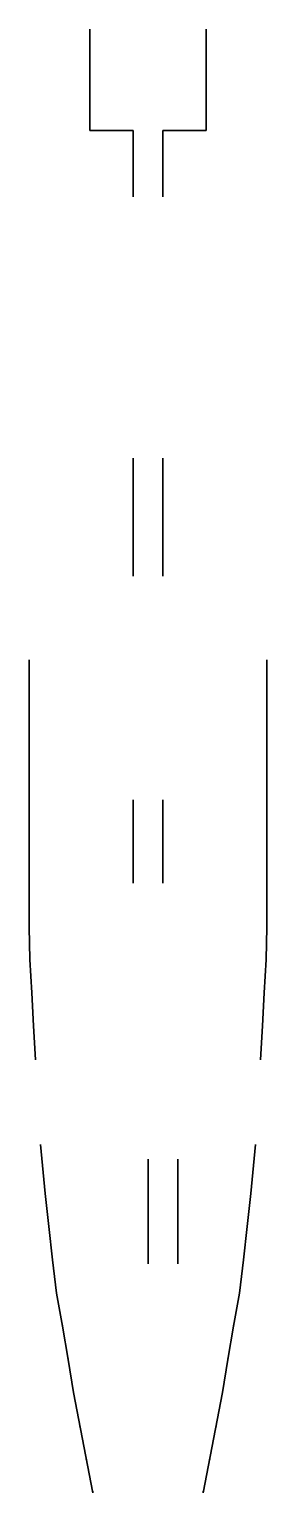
# Model space of a CAD drawing. Extents: x -3.6 to 3.6, y -24.3 to 19.9.
import ezdxf

# ---------------------------------------------------------------- set-up
doc = ezdxf.new("R2010")
doc.units = 0
doc.layers.add('RAILINGS', color=6, linetype='CONTINUOUS')

msp = doc.modelspace()

# ---------------------------------------------------------------- linework, layer by layer
at = {"layer": 'RAILINGS'}
for points in [[(-1.75, 19.85, 5.03), (-1.75, 19.85, 5.08), (-1.75, 16.8, 5.08), (-1.75, 16.8, 5.03)], [(-1.75, 16.8, 5.03), (-1.75, 16.8, 5.08), (-1.75, 19.85, 5.08), (-1.75, 19.85, 5.03)], [(-1.75, 19.85, 4.03), (-1.75, 19.8, 4.03), (-1.75, 19.8, 5.03), (-1.75, 19.85, 5.03)], [(-1.75, 19.85, 5.03), (-1.75, 19.8, 5.03), (-1.75, 19.8, 4.03), (-1.75, 19.85, 4.03)], [(1.75, 19.85, 5.03), (1.75, 19.8, 5.03), (1.75, 19.8, 4.03), (1.75, 19.85, 4.03)], [(1.75, 19.85, 4.03), (1.75, 19.8, 4.03), (1.75, 19.8, 5.03), (1.75, 19.85, 5.03)], [(1.75, 19.85, 5.03), (1.75, 19.85, 5.08), (1.75, 16.8, 5.08), (1.75, 16.8, 5.03)], [(1.75, 16.8, 5.03), (1.75, 16.8, 5.08), (1.75, 19.85, 5.08), (1.75, 19.85, 5.03)], [(-1.75, 18.85, 5.03), (-1.75, 18.8, 5.03), (-1.75, 18.8, 4.03), (-1.75, 18.85, 4.03)], [(-1.75, 18.85, 4.03), (-1.75, 18.8, 4.03), (-1.75, 18.8, 5.03), (-1.75, 18.85, 5.03)], [(1.75, 18.85, 4.03), (1.75, 18.8, 4.03), (1.75, 18.8, 5.03), (1.75, 18.85, 5.03)], [(1.75, 18.85, 5.03), (1.75, 18.8, 5.03), (1.75, 18.8, 4.03), (1.75, 18.85, 4.03)], [(-1.75, 17.85, 4.03), (-1.75, 17.8, 4.03), (-1.75, 17.8, 5.03), (-1.75, 17.85, 5.03)], [(-1.75, 17.85, 5.03), (-1.75, 17.8, 5.03), (-1.75, 17.8, 4.03), (-1.75, 17.85, 4.03)], [(1.75, 17.85, 5.03), (1.75, 17.8, 5.03), (1.75, 17.8, 4.03), (1.75, 17.85, 4.03)], [(1.75, 17.85, 4.03), (1.75, 17.8, 4.03), (1.75, 17.8, 5.03), (1.75, 17.85, 5.03)], [(-1.75, 16.85, 5.03), (-1.75, 16.8, 5.03), (-1.75, 16.8, 4.03), (-1.75, 16.85, 4.03)], [(-1.75, 16.85, 4.03), (-1.75, 16.8, 4.03), (-1.75, 16.8, 5.03), (-1.75, 16.85, 5.03)], [(-0.45, 16.8, 5.03), (-0.45, 16.8, 5.08), (-1.75, 16.8, 5.08), (-1.75, 16.8, 5.03)], [(-1.75, 16.8, 5.03), (-1.75, 16.8, 5.08), (-0.45, 16.8, 5.08), (-0.45, 16.8, 5.03)], [(-0.45, 16.8, 4.03), (-0.5, 16.8, 4.03), (-0.5, 16.8, 5.03), (-0.45, 16.8, 5.03)], [(-0.45, 16.8, 5.03), (-0.5, 16.8, 5.03), (-0.5, 16.8, 4.03), (-0.45, 16.8, 4.03)], [(-0.45, 16.8, 5.03), (-0.45, 16.8, 5.08), (-0.45, 16.23, 5.08), (-0.45, 16.23, 5.03)], [(-0.45, 16.23, 5.03), (-0.45, 16.23, 5.08), (-0.45, 16.8, 5.08), (-0.45, 16.8, 5.03)], [(0.45, 16.8, 5.03), (0.5, 16.8, 5.03), (0.5, 16.8, 4.03), (0.45, 16.8, 4.03)], [(0.45, 16.8, 4.03), (0.5, 16.8, 4.03), (0.5, 16.8, 5.03), (0.45, 16.8, 5.03)], [(0.45, 16.8, 5.03), (0.45, 16.8, 5.08), (1.75, 16.8, 5.08), (1.75, 16.8, 5.03)], [(1.75, 16.8, 5.03), (1.75, 16.8, 5.08), (0.45, 16.8, 5.08), (0.45, 16.8, 5.03)], [(0.45, 16.23, 5.03), (0.45, 16.23, 5.08), (0.45, 16.8, 5.08), (0.45, 16.8, 5.03)], [(0.45, 16.8, 5.03), (0.45, 16.8, 5.08), (0.45, 16.23, 5.08), (0.45, 16.23, 5.03)], [(1.75, 16.85, 5.03), (1.75, 16.8, 5.03), (1.75, 16.8, 4.03), (1.75, 16.85, 4.03)], [(1.75, 16.85, 4.03), (1.75, 16.8, 4.03), (1.75, 16.8, 5.03), (1.75, 16.85, 5.03)], [(-0.45, 16.28, 5.03), (-0.45, 16.23, 5.03), (-0.45, 16.23, 3.951), (-0.45, 16.28, 4.03)], [(-0.45, 16.28, 4.03), (-0.45, 16.23, 3.951), (-0.45, 16.23, 5.03), (-0.45, 16.28, 5.03)], [(-0.45, 16.23, 4.98), (-0.45, 16.23, 5.03), (-0.45, 14.85, 2.68), (-0.45, 14.85, 2.63)], [(-0.45, 14.85, 2.63), (-0.45, 14.85, 2.68), (-0.45, 16.23, 5.03), (-0.45, 16.23, 4.98)], [(0.45, 16.28, 4.03), (0.45, 16.23, 3.951), (0.45, 16.23, 5.03), (0.45, 16.28, 5.03)], [(0.45, 16.28, 5.03), (0.45, 16.23, 5.03), (0.45, 16.23, 3.951), (0.45, 16.28, 4.03)], [(0.45, 14.85, 2.63), (0.45, 14.85, 2.68), (0.45, 16.23, 5.03), (0.45, 16.23, 4.98)], [(0.45, 16.23, 4.98), (0.45, 16.23, 5.03), (0.45, 14.85, 2.68), (0.45, 14.85, 2.63)], [(-0.45, 15.51, 2.807), (-0.45, 15.46, 2.728), (-0.45, 15.46, 3.67), (-0.45, 15.51, 3.76)], [(-0.45, 15.51, 3.76), (-0.45, 15.46, 3.67), (-0.45, 15.46, 2.728), (-0.45, 15.51, 2.807)], [(0.45, 15.51, 3.76), (0.45, 15.46, 3.67), (0.45, 15.46, 2.728), (0.45, 15.51, 2.807)], [(0.45, 15.51, 2.807), (0.45, 15.46, 2.728), (0.45, 15.46, 3.67), (0.45, 15.51, 3.76)], [(-0.45, 14.85, 1.759), (-0.45, 14.8, 1.68), (-0.45, 14.8, 2.68), (-0.45, 14.85, 2.68)], [(-0.45, 14.85, 2.68), (-0.45, 14.8, 2.68), (-0.45, 14.8, 1.68), (-0.45, 14.85, 1.759)], [(0.45, 14.85, 2.68), (0.45, 14.8, 2.68), (0.45, 14.8, 1.68), (0.45, 14.85, 1.759)], [(0.45, 14.85, 1.759), (0.45, 14.8, 1.68), (0.45, 14.8, 2.68), (0.45, 14.85, 2.68)], [(-0.45, 6.87, 2.68), (-0.45, 6.92, 2.68), (-0.45, 6.92, 1.68), (-0.45, 6.87, 1.758)], [(-0.45, 6.87, 1.758), (-0.45, 6.92, 1.68), (-0.45, 6.92, 2.68), (-0.45, 6.87, 2.68)], [(-0.45, 5.43, 5.02), (-0.45, 5.43, 5.07), (-0.45, 6.87, 2.68), (-0.45, 6.87, 2.63)], [(-0.45, 6.87, 2.63), (-0.45, 6.87, 2.68), (-0.45, 5.43, 5.07), (-0.45, 5.43, 5.02)], [(0.45, 6.87, 1.758), (0.45, 6.92, 1.68), (0.45, 6.92, 2.68), (0.45, 6.87, 2.68)], [(0.45, 6.87, 2.68), (0.45, 6.92, 2.68), (0.45, 6.92, 1.68), (0.45, 6.87, 1.758)], [(0.45, 6.87, 2.63), (0.45, 6.87, 2.68), (0.45, 5.43, 5.07), (0.45, 5.43, 5.02)], [(0.45, 5.43, 5.02), (0.45, 5.43, 5.07), (0.45, 6.87, 2.68), (0.45, 6.87, 2.63)], [(-0.45, 6.21, 3.74), (-0.45, 6.26, 3.66), (-0.45, 6.26, 2.704), (-0.45, 6.21, 2.782)], [(-0.45, 6.21, 2.782), (-0.45, 6.26, 2.704), (-0.45, 6.26, 3.66), (-0.45, 6.21, 3.74)], [(0.45, 6.21, 2.782), (0.45, 6.26, 2.704), (0.45, 6.26, 3.66), (0.45, 6.21, 3.74)], [(0.45, 6.21, 3.74), (0.45, 6.26, 3.66), (0.45, 6.26, 2.704), (0.45, 6.21, 2.782)], [(-0.45, 5.38, 4.07), (-0.45, 5.43, 3.992), (-0.45, 5.43, 5.07), (-0.45, 5.38, 5.07)], [(-0.45, 5.38, 5.07), (-0.45, 5.43, 5.07), (-0.45, 5.43, 3.992), (-0.45, 5.38, 4.07)], [(-0.45, 3.37, 5.02), (-0.45, 3.37, 5.07), (-0.45, 5.38, 5.07), (-0.45, 5.38, 5.02)], [(-0.45, 5.38, 5.02), (-0.45, 5.38, 5.07), (-0.45, 3.37, 5.07), (-0.45, 3.37, 5.02)], [(0.45, 5.38, 5.07), (0.45, 5.43, 5.07), (0.45, 5.43, 3.992), (0.45, 5.38, 4.07)], [(0.45, 5.38, 4.07), (0.45, 5.43, 3.992), (0.45, 5.43, 5.07), (0.45, 5.38, 5.07)], [(0.45, 5.38, 5.02), (0.45, 5.38, 5.07), (0.45, 3.37, 5.07), (0.45, 3.37, 5.02)], [(0.45, 3.37, 5.02), (0.45, 3.37, 5.07), (0.45, 5.38, 5.07), (0.45, 5.38, 5.02)], [(-0.45, 4.15, 5.02), (-0.45, 4.2, 5.02), (-0.45, 4.2, 4.07), (-0.45, 4.15, 4.07)], [(-0.45, 4.15, 4.07), (-0.45, 4.2, 4.07), (-0.45, 4.2, 5.02), (-0.45, 4.15, 5.02)], [(0.45, 4.15, 4.07), (0.45, 4.2, 4.07), (0.45, 4.2, 5.02), (0.45, 4.15, 5.02)], [(0.45, 4.15, 5.02), (0.45, 4.2, 5.02), (0.45, 4.2, 4.07), (0.45, 4.15, 4.07)], [(-0.45, 3.37, 5.02), (-0.45, 3.42, 5.02), (-0.45, 3.42, 4.07), (-0.45, 3.37, 4.07)], [(-0.45, 3.37, 4.07), (-0.45, 3.42, 4.07), (-0.45, 3.42, 5.02), (-0.45, 3.37, 5.02)], [(0.45, 3.37, 4.07), (0.45, 3.42, 4.07), (0.45, 3.42, 5.02), (0.45, 3.37, 5.02)], [(0.45, 3.37, 5.02), (0.45, 3.42, 5.02), (0.45, 3.42, 4.07), (0.45, 3.37, 4.07)], [(-3.57, 0.84, 5.07), (-3.57, 0.84, 5.12), (-3.57, -7.21, 5.12), (-3.57, -7.21, 5.07)], [(-3.57, -7.21, 5.07), (-3.57, -7.21, 5.12), (-3.57, 0.84, 5.12), (-3.57, 0.84, 5.07)], [(-3.57, 0.84, 4.07), (-3.57, 0.79, 4.07), (-3.57, 0.79, 5.07), (-3.57, 0.84, 5.07)], [(-3.57, 0.84, 5.07), (-3.57, 0.79, 5.07), (-3.57, 0.79, 4.07), (-3.57, 0.84, 4.07)], [(3.57, 0.84, 5.07), (3.57, 0.79, 5.07), (3.57, 0.79, 4.07), (3.57, 0.84, 4.07)], [(3.57, 0.84, 4.07), (3.57, 0.79, 4.07), (3.57, 0.79, 5.07), (3.57, 0.84, 5.07)], [(3.57, 0.84, 5.07), (3.57, 0.84, 5.12), (3.57, -7.21, 5.12), (3.57, -7.21, 5.07)], [(3.57, -7.21, 5.07), (3.57, -7.21, 5.12), (3.57, 0.84, 5.12), (3.57, 0.84, 5.07)], [(-3.57, -0.16, 5.07), (-3.57, -0.21, 5.07), (-3.57, -0.21, 4.07), (-3.57, -0.16, 4.07)], [(-3.57, -0.16, 4.07), (-3.57, -0.21, 4.07), (-3.57, -0.21, 5.07), (-3.57, -0.16, 5.07)], [(3.57, -0.16, 4.07), (3.57, -0.21, 4.07), (3.57, -0.21, 5.07), (3.57, -0.16, 5.07)], [(3.57, -0.16, 5.07), (3.57, -0.21, 5.07), (3.57, -0.21, 4.07), (3.57, -0.16, 4.07)], [(-3.57, -1.16, 4.07), (-3.57, -1.21, 4.07), (-3.57, -1.21, 5.07), (-3.57, -1.16, 5.07)], [(-3.57, -1.16, 5.07), (-3.57, -1.21, 5.07), (-3.57, -1.21, 4.07), (-3.57, -1.16, 4.07)], [(3.57, -1.16, 5.07), (3.57, -1.21, 5.07), (3.57, -1.21, 4.07), (3.57, -1.16, 4.07)], [(3.57, -1.16, 4.07), (3.57, -1.21, 4.07), (3.57, -1.21, 5.07), (3.57, -1.16, 5.07)], [(-3.57, -2.16, 4.07), (-3.57, -2.21, 4.07), (-3.57, -2.21, 5.07), (-3.57, -2.16, 5.07)], [(-3.57, -2.16, 5.07), (-3.57, -2.21, 5.07), (-3.57, -2.21, 4.07), (-3.57, -2.16, 4.07)], [(3.57, -2.16, 5.07), (3.57, -2.21, 5.07), (3.57, -2.21, 4.07), (3.57, -2.16, 4.07)], [(3.57, -2.16, 4.07), (3.57, -2.21, 4.07), (3.57, -2.21, 5.07), (3.57, -2.16, 5.07)], [(-3.57, -3.16, 5.07), (-3.57, -3.21, 5.07), (-3.57, -3.21, 4.07), (-3.57, -3.16, 4.07)], [(-3.57, -3.16, 4.07), (-3.57, -3.21, 4.07), (-3.57, -3.21, 5.07), (-3.57, -3.16, 5.07)], [(-0.45, -3.38, 7.64), (-0.45, -3.43, 7.64), (-0.45, -3.43, 6.64), (-0.45, -3.38, 6.64)], [(-0.45, -3.38, 6.64), (-0.45, -3.43, 6.64), (-0.45, -3.43, 7.64), (-0.45, -3.38, 7.64)], [(-0.45, -4.51, 7.59), (-0.45, -4.51, 7.64), (-0.45, -3.43, 7.64), (-0.45, -3.43, 7.59)], [(-0.45, -3.43, 7.59), (-0.45, -3.43, 7.64), (-0.45, -4.51, 7.64), (-0.45, -4.51, 7.59)], [(0.45, -3.38, 6.64), (0.45, -3.43, 6.64), (0.45, -3.43, 7.64), (0.45, -3.38, 7.64)], [(0.45, -3.38, 7.64), (0.45, -3.43, 7.64), (0.45, -3.43, 6.64), (0.45, -3.38, 6.64)], [(0.45, -3.43, 7.59), (0.45, -3.43, 7.64), (0.45, -4.51, 7.64), (0.45, -4.51, 7.59)], [(0.45, -4.51, 7.59), (0.45, -4.51, 7.64), (0.45, -3.43, 7.64), (0.45, -3.43, 7.59)], [(3.57, -3.16, 4.07), (3.57, -3.21, 4.07), (3.57, -3.21, 5.07), (3.57, -3.16, 5.07)], [(3.57, -3.16, 5.07), (3.57, -3.21, 5.07), (3.57, -3.21, 4.07), (3.57, -3.16, 4.07)], [(-3.57, -4.16, 4.07), (-3.57, -4.21, 4.07), (-3.57, -4.21, 5.07), (-3.57, -4.16, 5.07)], [(-3.57, -4.16, 5.07), (-3.57, -4.21, 5.07), (-3.57, -4.21, 4.07), (-3.57, -4.16, 4.07)], [(3.57, -4.16, 5.07), (3.57, -4.21, 5.07), (3.57, -4.21, 4.07), (3.57, -4.16, 4.07)], [(3.57, -4.16, 4.07), (3.57, -4.21, 4.07), (3.57, -4.21, 5.07), (3.57, -4.16, 5.07)], [(-0.45, -4.51, 6.64), (-0.45, -4.56, 6.547), (-0.45, -4.56, 7.64), (-0.45, -4.51, 7.64)], [(-0.45, -4.51, 7.64), (-0.45, -4.56, 7.64), (-0.45, -4.56, 6.547), (-0.45, -4.51, 6.64)], [(-0.45, -4.56, 7.59), (-0.45, -4.56, 7.64), (-0.45, -5.84, 5.07), (-0.45, -5.84, 5.02)], [(-0.45, -5.84, 5.02), (-0.45, -5.84, 5.07), (-0.45, -4.56, 7.64), (-0.45, -4.56, 7.59)], [(0.45, -4.51, 7.64), (0.45, -4.56, 7.64), (0.45, -4.56, 6.547), (0.45, -4.51, 6.64)], [(0.45, -4.51, 6.64), (0.45, -4.56, 6.547), (0.45, -4.56, 7.64), (0.45, -4.51, 7.64)], [(0.45, -4.56, 7.59), (0.45, -4.56, 7.64), (0.45, -5.84, 5.07), (0.45, -5.84, 5.02)], [(0.45, -5.84, 5.02), (0.45, -5.84, 5.07), (0.45, -4.56, 7.64), (0.45, -4.56, 7.59)], [(-3.57, -5.16, 5.07), (-3.57, -5.21, 5.07), (-3.57, -5.21, 4.07), (-3.57, -5.16, 4.07)], [(-3.57, -5.16, 4.07), (-3.57, -5.21, 4.07), (-3.57, -5.21, 5.07), (-3.57, -5.16, 5.07)], [(3.57, -5.16, 4.07), (3.57, -5.21, 4.07), (3.57, -5.21, 5.07), (3.57, -5.16, 5.07)], [(3.57, -5.16, 5.07), (3.57, -5.21, 5.07), (3.57, -5.21, 4.07), (3.57, -5.16, 4.07)], [(-0.45, -5.34, 6.024), (-0.45, -5.39, 5.924), (-0.45, -5.39, 5.001), (-0.45, -5.34, 5.094)], [(-0.45, -5.34, 5.094), (-0.45, -5.39, 5.001), (-0.45, -5.39, 5.924), (-0.45, -5.34, 6.024)], [(0.45, -5.34, 5.094), (0.45, -5.39, 5.001), (0.45, -5.39, 5.924), (0.45, -5.34, 6.024)], [(0.45, -5.34, 6.024), (0.45, -5.39, 5.924), (0.45, -5.39, 5.001), (0.45, -5.34, 5.094)], [(-3.57, -6.16, 4.07), (-3.57, -6.21, 4.07), (-3.57, -6.21, 5.07), (-3.57, -6.16, 5.07)], [(-3.57, -6.16, 5.07), (-3.57, -6.21, 5.07), (-3.57, -6.21, 4.07), (-3.57, -6.16, 4.07)], [(-0.45, -5.84, 5.07), (-0.45, -5.89, 5.07), (-0.45, -5.89, 4.07), (-0.45, -5.84, 4.163)], [(-0.45, -5.84, 4.163), (-0.45, -5.89, 4.07), (-0.45, -5.89, 5.07), (-0.45, -5.84, 5.07)], [(0.45, -5.84, 5.07), (0.45, -5.89, 5.07), (0.45, -5.89, 4.07), (0.45, -5.84, 4.163)], [(0.45, -5.84, 4.163), (0.45, -5.89, 4.07), (0.45, -5.89, 5.07), (0.45, -5.84, 5.07)], [(3.57, -6.16, 5.07), (3.57, -6.21, 5.07), (3.57, -6.21, 4.07), (3.57, -6.16, 4.07)], [(3.57, -6.16, 4.07), (3.57, -6.21, 4.07), (3.57, -6.21, 5.07), (3.57, -6.16, 5.07)], [(-3.57, -7.21, 5.07), (-3.57, -7.21, 5.12), (-3.55, -8.19, 5.12), (-3.55, -8.19, 5.07)], [(-3.55, -8.19, 5.07), (-3.55, -8.19, 5.12), (-3.57, -7.21, 5.12), (-3.57, -7.21, 5.07)], [(3.57, -7.21, 5.07), (3.57, -7.21, 5.12), (3.55, -8.19, 5.12), (3.55, -8.19, 5.07)], [(3.55, -8.19, 5.07), (3.55, -8.19, 5.12), (3.57, -7.21, 5.12), (3.57, -7.21, 5.07)], [(-3.55, -8.16, 4.07), (-3.55, -8.21, 4.07), (-3.55, -8.21, 5.07), (-3.55, -8.16, 5.07)], [(-3.55, -8.16, 5.07), (-3.55, -8.21, 5.07), (-3.55, -8.21, 4.07), (-3.55, -8.16, 4.07)], [(-3.49, -9.19, 5.07), (-3.49, -9.19, 5.12), (-3.55, -8.19, 5.12), (-3.55, -8.19, 5.07)], [(-3.55, -8.19, 5.07), (-3.55, -8.19, 5.12), (-3.49, -9.19, 5.12), (-3.49, -9.19, 5.07)], [(3.49, -9.19, 5.07), (3.49, -9.19, 5.12), (3.55, -8.19, 5.12), (3.55, -8.19, 5.07)], [(3.55, -8.19, 5.07), (3.55, -8.19, 5.12), (3.49, -9.19, 5.12), (3.49, -9.19, 5.07)], [(3.55, -8.16, 5.07), (3.55, -8.21, 5.07), (3.55, -8.21, 4.07), (3.55, -8.16, 4.07)], [(3.55, -8.16, 4.07), (3.55, -8.21, 4.07), (3.55, -8.21, 5.07), (3.55, -8.16, 5.07)], [(-3.49, -9.16, 5.07), (-3.49, -9.21, 5.07), (-3.49, -9.21, 4.07), (-3.49, -9.16, 4.07)], [(-3.49, -9.16, 4.07), (-3.49, -9.21, 4.07), (-3.49, -9.21, 5.07), (-3.49, -9.16, 5.07)], [(-3.49, -9.19, 5.07), (-3.49, -9.19, 5.12), (-3.44, -10.19, 5.12), (-3.44, -10.19, 5.07)], [(-3.44, -10.19, 5.07), (-3.44, -10.19, 5.12), (-3.49, -9.19, 5.12), (-3.49, -9.19, 5.07)], [(3.44, -10.19, 5.07), (3.44, -10.19, 5.12), (3.49, -9.19, 5.12), (3.49, -9.19, 5.07)], [(3.49, -9.19, 5.07), (3.49, -9.19, 5.12), (3.44, -10.19, 5.12), (3.44, -10.19, 5.07)], [(3.49, -9.16, 4.07), (3.49, -9.21, 4.07), (3.49, -9.21, 5.07), (3.49, -9.16, 5.07)], [(3.49, -9.16, 5.07), (3.49, -9.21, 5.07), (3.49, -9.21, 4.07), (3.49, -9.16, 4.07)], [(-3.44, -10.16, 4.07), (-3.44, -10.21, 4.07), (-3.44, -10.21, 5.07), (-3.44, -10.16, 5.07)], [(-3.44, -10.16, 5.07), (-3.44, -10.21, 5.07), (-3.44, -10.21, 4.07), (-3.44, -10.16, 4.07)], [(-3.44, -10.19, 5.07), (-3.44, -10.19, 5.12), (-3.38, -11.21, 5.12), (-3.38, -11.21, 5.07)], [(-3.38, -11.21, 5.07), (-3.38, -11.21, 5.12), (-3.44, -10.19, 5.12), (-3.44, -10.19, 5.07)], [(3.44, -10.19, 5.07), (3.44, -10.19, 5.12), (3.38, -11.21, 5.12), (3.38, -11.21, 5.07)], [(3.38, -11.21, 5.07), (3.38, -11.21, 5.12), (3.44, -10.19, 5.12), (3.44, -10.19, 5.07)], [(3.44, -10.16, 5.07), (3.44, -10.21, 5.07), (3.44, -10.21, 4.07), (3.44, -10.16, 4.07)], [(3.44, -10.16, 4.07), (3.44, -10.21, 4.07), (3.44, -10.21, 5.07), (3.44, -10.16, 5.07)], [(-3.38, -11.16, 4.07), (-3.38, -11.21, 4.07), (-3.38, -11.21, 5.07), (-3.38, -11.16, 5.07)], [(-3.38, -11.16, 5.07), (-3.38, -11.21, 5.07), (-3.38, -11.21, 4.07), (-3.38, -11.16, 4.07)], [(3.38, -11.16, 5.07), (3.38, -11.21, 5.07), (3.38, -11.21, 4.07), (3.38, -11.16, 4.07)], [(3.38, -11.16, 4.07), (3.38, -11.21, 4.07), (3.38, -11.21, 5.07), (3.38, -11.16, 5.07)], [(-3.23, -13.76, 2.68), (-3.23, -13.76, 2.73), (-3.09, -15.24, 2.73), (-3.09, -15.24, 2.68)], [(-3.09, -15.24, 2.68), (-3.09, -15.24, 2.73), (-3.23, -13.76, 2.73), (-3.23, -13.76, 2.68)], [(-3.23, -13.76, 1.68), (-3.23, -13.81, 1.68), (-3.23, -13.81, 2.68), (-3.23, -13.76, 2.68)], [(-3.23, -13.76, 2.68), (-3.23, -13.81, 2.68), (-3.23, -13.81, 1.68), (-3.23, -13.76, 1.68)], [(3.23, -13.76, 2.68), (3.23, -13.76, 2.73), (3.09, -15.24, 2.73), (3.09, -15.24, 2.68)], [(3.09, -15.24, 2.68), (3.09, -15.24, 2.73), (3.23, -13.76, 2.73), (3.23, -13.76, 2.68)], [(3.23, -13.76, 2.68), (3.23, -13.81, 2.68), (3.23, -13.81, 1.68), (3.23, -13.76, 1.68)], [(3.23, -13.76, 1.68), (3.23, -13.81, 1.68), (3.23, -13.81, 2.68), (3.23, -13.76, 2.68)], [(0, -14.21, 5.07), (0, -14.26, 5.07), (0, -14.26, 4.07), (0, -14.21, 4.07)], [(0, -14.21, 4.07), (0, -14.26, 4.07), (0, -14.26, 5.07), (0, -14.21, 5.07)], [(0, -14.26, 5.02), (0, -14.26, 5.07), (0, -15.44, 5.07), (0, -15.44, 5.02)], [(0, -15.44, 5.02), (0, -15.44, 5.07), (0, -14.26, 5.07), (0, -14.26, 5.02)], [(0.9, -14.21, 5.07), (0.9, -14.26, 5.07), (0.9, -14.26, 4.07), (0.9, -14.21, 4.07)], [(0.9, -14.21, 4.07), (0.9, -14.26, 4.07), (0.9, -14.26, 5.07), (0.9, -14.21, 5.07)], [(0.9, -14.26, 5.02), (0.9, -14.26, 5.07), (0.9, -15.44, 5.07), (0.9, -15.44, 5.02)], [(0.9, -15.44, 5.02), (0.9, -15.44, 5.07), (0.9, -14.26, 5.07), (0.9, -14.26, 5.02)], [(-3.09, -15.21, 2.68), (-3.09, -15.26, 2.68), (-3.09, -15.26, 1.68), (-3.09, -15.21, 1.68)], [(-3.09, -15.21, 1.68), (-3.09, -15.26, 1.68), (-3.09, -15.26, 2.68), (-3.09, -15.21, 2.68)], [(-2.98, -16.24, 2.68), (-2.98, -16.24, 2.73), (-3.09, -15.24, 2.73), (-3.09, -15.24, 2.68)], [(-3.09, -15.24, 2.68), (-3.09, -15.24, 2.73), (-2.98, -16.24, 2.73), (-2.98, -16.24, 2.68)], [(3.09, -15.24, 2.68), (3.09, -15.24, 2.73), (2.98, -16.24, 2.73), (2.98, -16.24, 2.68)], [(2.98, -16.24, 2.68), (2.98, -16.24, 2.73), (3.09, -15.24, 2.73), (3.09, -15.24, 2.68)], [(3.09, -15.21, 1.68), (3.09, -15.26, 1.68), (3.09, -15.26, 2.68), (3.09, -15.21, 2.68)], [(3.09, -15.21, 2.68), (3.09, -15.26, 2.68), (3.09, -15.26, 1.68), (3.09, -15.21, 1.68)], [(0, -15.44, 4.07), (0, -15.49, 4.008), (0, -15.49, 5.07), (0, -15.44, 5.07)], [(0, -15.44, 5.07), (0, -15.49, 5.07), (0, -15.49, 4.008), (0, -15.44, 4.07)], [(0, -17.31, 2.63), (0, -17.31, 2.68), (0, -15.49, 5.07), (0, -15.49, 5.02)], [(0, -15.49, 5.02), (0, -15.49, 5.07), (0, -17.31, 2.68), (0, -17.31, 2.63)], [(0.9, -15.44, 5.07), (0.9, -15.49, 5.07), (0.9, -15.49, 4.008), (0.9, -15.44, 4.07)], [(0.9, -15.44, 4.07), (0.9, -15.49, 4.008), (0.9, -15.49, 5.07), (0.9, -15.44, 5.07)], [(0.9, -15.49, 5.02), (0.9, -15.49, 5.07), (0.9, -17.31, 2.68), (0.9, -17.31, 2.63)], [(0.9, -17.31, 2.63), (0.9, -17.31, 2.68), (0.9, -15.49, 5.07), (0.9, -15.49, 5.02)], [(-2.98, -16.21, 1.68), (-2.98, -16.26, 1.68), (-2.98, -16.26, 2.68), (-2.98, -16.21, 2.68)], [(-2.98, -16.21, 2.68), (-2.98, -16.26, 2.68), (-2.98, -16.26, 1.68), (-2.98, -16.21, 1.68)], [(-2.87, -17.24, 2.68), (-2.87, -17.24, 2.73), (-2.98, -16.24, 2.73), (-2.98, -16.24, 2.68)], [(-2.98, -16.24, 2.68), (-2.98, -16.24, 2.73), (-2.87, -17.24, 2.73), (-2.87, -17.24, 2.68)], [(0, -16.27, 4), (0, -16.32, 3.93), (0, -16.32, 2.975), (0, -16.27, 3.037)], [(0, -16.27, 3.037), (0, -16.32, 2.975), (0, -16.32, 3.93), (0, -16.27, 4)], [(0.9, -16.27, 3.037), (0.9, -16.32, 2.975), (0.9, -16.32, 3.93), (0.9, -16.27, 4)], [(0.9, -16.27, 4), (0.9, -16.32, 3.93), (0.9, -16.32, 2.975), (0.9, -16.27, 3.037)], [(2.87, -17.24, 2.68), (2.87, -17.24, 2.73), (2.98, -16.24, 2.73), (2.98, -16.24, 2.68)], [(2.98, -16.24, 2.68), (2.98, -16.24, 2.73), (2.87, -17.24, 2.73), (2.87, -17.24, 2.68)], [(2.98, -16.21, 1.68), (2.98, -16.26, 1.68), (2.98, -16.26, 2.68), (2.98, -16.21, 2.68)], [(2.98, -16.21, 2.68), (2.98, -16.26, 2.68), (2.98, -16.26, 1.68), (2.98, -16.21, 1.68)], [(-2.87, -17.21, 1.68), (-2.87, -17.26, 1.68), (-2.87, -17.26, 2.68), (-2.87, -17.21, 2.68)], [(-2.87, -17.21, 2.68), (-2.87, -17.26, 2.68), (-2.87, -17.26, 1.68), (-2.87, -17.21, 1.68)], [(-2.87, -17.24, 2.68), (-2.87, -17.24, 2.73), (-2.75, -18.24, 2.73), (-2.75, -18.24, 2.68)], [(-2.75, -18.24, 2.68), (-2.75, -18.24, 2.73), (-2.87, -17.24, 2.73), (-2.87, -17.24, 2.68)], [(0, -17.31, 2.68), (0, -17.36, 2.68), (0, -17.36, 1.68), (0, -17.31, 1.742)], [(0, -17.31, 1.742), (0, -17.36, 1.68), (0, -17.36, 2.68), (0, -17.31, 2.68)], [(0.9, -17.31, 1.742), (0.9, -17.36, 1.68), (0.9, -17.36, 2.68), (0.9, -17.31, 2.68)], [(0.9, -17.31, 2.68), (0.9, -17.36, 2.68), (0.9, -17.36, 1.68), (0.9, -17.31, 1.742)], [(2.87, -17.24, 2.68), (2.87, -17.24, 2.73), (2.75, -18.24, 2.73), (2.75, -18.24, 2.68)], [(2.75, -18.24, 2.68), (2.75, -18.24, 2.73), (2.87, -17.24, 2.73), (2.87, -17.24, 2.68)], [(2.87, -17.21, 2.68), (2.87, -17.26, 2.68), (2.87, -17.26, 1.68), (2.87, -17.21, 1.68)], [(2.87, -17.21, 1.68), (2.87, -17.26, 1.68), (2.87, -17.26, 2.68), (2.87, -17.21, 2.68)], [(-2.75, -18.21, 2.68), (-2.75, -18.26, 2.68), (-2.75, -18.26, 1.68), (-2.75, -18.21, 1.68)], [(-2.75, -18.21, 1.68), (-2.75, -18.26, 1.68), (-2.75, -18.26, 2.68), (-2.75, -18.21, 2.68)], [(-2.75, -18.24, 2.68), (-2.75, -18.24, 2.73), (-2.57, -19.24, 2.73), (-2.57, -19.24, 2.68)], [(-2.57, -19.24, 2.68), (-2.57, -19.24, 2.73), (-2.75, -18.24, 2.73), (-2.75, -18.24, 2.68)], [(2.57, -19.24, 2.68), (2.57, -19.24, 2.73), (2.75, -18.24, 2.73), (2.75, -18.24, 2.68)], [(2.75, -18.24, 2.68), (2.75, -18.24, 2.73), (2.57, -19.24, 2.73), (2.57, -19.24, 2.68)], [(2.75, -18.21, 1.68), (2.75, -18.26, 1.68), (2.75, -18.26, 2.68), (2.75, -18.21, 2.68)], [(2.75, -18.21, 2.68), (2.75, -18.26, 2.68), (2.75, -18.26, 1.68), (2.75, -18.21, 1.68)], [(-2.57, -19.21, 2.68), (-2.57, -19.26, 2.68), (-2.57, -19.26, 1.68), (-2.57, -19.21, 1.68)], [(-2.57, -19.21, 1.68), (-2.57, -19.26, 1.68), (-2.57, -19.26, 2.68), (-2.57, -19.21, 2.68)], [(-2.4, -20.24, 2.68), (-2.4, -20.24, 2.73), (-2.57, -19.24, 2.73), (-2.57, -19.24, 2.68)], [(-2.57, -19.24, 2.68), (-2.57, -19.24, 2.73), (-2.4, -20.24, 2.73), (-2.4, -20.24, 2.68)], [(2.57, -19.24, 2.68), (2.57, -19.24, 2.73), (2.4, -20.24, 2.73), (2.4, -20.24, 2.68)], [(2.4, -20.24, 2.68), (2.4, -20.24, 2.73), (2.57, -19.24, 2.73), (2.57, -19.24, 2.68)], [(2.57, -19.21, 2.68), (2.57, -19.26, 2.68), (2.57, -19.26, 1.68), (2.57, -19.21, 1.68)], [(2.57, -19.21, 1.68), (2.57, -19.26, 1.68), (2.57, -19.26, 2.68), (2.57, -19.21, 2.68)], [(-2.4, -20.21, 1.68), (-2.4, -20.26, 1.68), (-2.4, -20.26, 2.68), (-2.4, -20.21, 2.68)], [(-2.4, -20.21, 2.68), (-2.4, -20.26, 2.68), (-2.4, -20.26, 1.68), (-2.4, -20.21, 1.68)], [(-2.4, -20.24, 2.68), (-2.4, -20.24, 2.73), (-2.24, -21.24, 2.73), (-2.24, -21.24, 2.68)], [(-2.24, -21.24, 2.68), (-2.24, -21.24, 2.73), (-2.4, -20.24, 2.73), (-2.4, -20.24, 2.68)], [(2.24, -21.24, 2.68), (2.24, -21.24, 2.73), (2.4, -20.24, 2.73), (2.4, -20.24, 2.68)], [(2.4, -20.24, 2.68), (2.4, -20.24, 2.73), (2.24, -21.24, 2.73), (2.24, -21.24, 2.68)], [(2.4, -20.21, 1.68), (2.4, -20.26, 1.68), (2.4, -20.26, 2.68), (2.4, -20.21, 2.68)], [(2.4, -20.21, 2.68), (2.4, -20.26, 2.68), (2.4, -20.26, 1.68), (2.4, -20.21, 1.68)], [(-2.24, -21.21, 2.68), (-2.24, -21.26, 2.68), (-2.24, -21.26, 1.68), (-2.24, -21.21, 1.68)], [(-2.24, -21.21, 1.68), (-2.24, -21.26, 1.68), (-2.24, -21.26, 2.68), (-2.24, -21.21, 2.68)], [(-2.24, -21.24, 2.68), (-2.24, -21.24, 2.73), (-1.66, -24.26, 2.73), (-1.66, -24.26, 2.68)], [(-1.66, -24.26, 2.68), (-1.66, -24.26, 2.73), (-2.24, -21.24, 2.73), (-2.24, -21.24, 2.68)], [(2.24, -21.24, 2.68), (2.24, -21.24, 2.73), (1.66, -24.26, 2.73), (1.66, -24.26, 2.68)], [(1.66, -24.26, 2.68), (1.66, -24.26, 2.73), (2.24, -21.24, 2.73), (2.24, -21.24, 2.68)], [(2.24, -21.21, 2.68), (2.24, -21.26, 2.68), (2.24, -21.26, 1.68), (2.24, -21.21, 1.68)], [(2.24, -21.21, 1.68), (2.24, -21.26, 1.68), (2.24, -21.26, 2.68), (2.24, -21.21, 2.68)], [(-2.05, -22.21, 1.68), (-2.05, -22.26, 1.68), (-2.05, -22.26, 2.68), (-2.05, -22.21, 2.68)], [(-2.05, -22.21, 2.68), (-2.05, -22.26, 2.68), (-2.05, -22.26, 1.68), (-2.05, -22.21, 1.68)], [(2.05, -22.21, 1.68), (2.05, -22.26, 1.68), (2.05, -22.26, 2.68), (2.05, -22.21, 2.68)], [(2.05, -22.21, 2.68), (2.05, -22.26, 2.68), (2.05, -22.26, 1.68), (2.05, -22.21, 1.68)], [(-1.86, -23.21, 2.68), (-1.86, -23.26, 2.68), (-1.86, -23.26, 1.68), (-1.86, -23.21, 1.68)], [(-1.86, -23.21, 1.68), (-1.86, -23.26, 1.68), (-1.86, -23.26, 2.68), (-1.86, -23.21, 2.68)], [(1.86, -23.21, 2.68), (1.86, -23.26, 2.68), (1.86, -23.26, 1.68), (1.86, -23.21, 1.68)], [(1.86, -23.21, 1.68), (1.86, -23.26, 1.68), (1.86, -23.26, 2.68), (1.86, -23.21, 2.68)], [(-1.66, -24.21, 1.68), (-1.66, -24.26, 1.68), (-1.66, -24.26, 2.68), (-1.66, -24.21, 2.68)], [(-1.66, -24.21, 2.68), (-1.66, -24.26, 2.68), (-1.66, -24.26, 1.68), (-1.66, -24.21, 1.68)], [(1.66, -24.21, 1.68), (1.66, -24.26, 1.68), (1.66, -24.26, 2.68), (1.66, -24.21, 2.68)], [(1.66, -24.21, 2.68), (1.66, -24.26, 2.68), (1.66, -24.26, 1.68), (1.66, -24.21, 1.68)]]:
    msp.add_3dface(points, dxfattribs=at)
at = {"layer": 'RAILINGS', "color": 3}
for points in [[(-3.57, -7.16, 5.07), (-3.57, -7.21, 5.07), (-3.57, -7.21, 4.07), (-3.57, -7.16, 4.07)], [(-3.57, -7.16, 4.07), (-3.57, -7.21, 4.07), (-3.57, -7.21, 5.07), (-3.57, -7.16, 5.07)], [(3.57, -7.16, 4.07), (3.57, -7.21, 4.07), (3.57, -7.21, 5.07), (3.57, -7.16, 5.07)], [(3.57, -7.16, 5.07), (3.57, -7.21, 5.07), (3.57, -7.21, 4.07), (3.57, -7.16, 4.07)]]:
    msp.add_3dface(points, dxfattribs=at)

doc.saveas('drawing.dxf')
